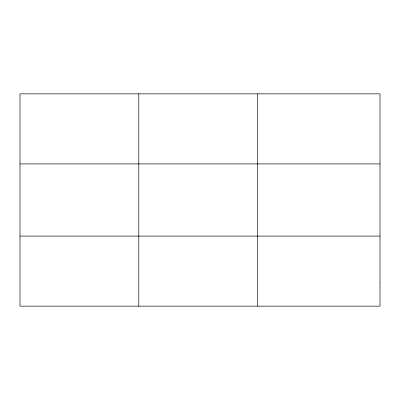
<?xml version="1.0" encoding="UTF-8"?>
<svg xmlns="http://www.w3.org/2000/svg" width="400" height="400" viewBox="0 0 400 400"><rect width="100%" height="100%" fill="white"/><g stroke="black" fill="none" stroke-linecap="round" stroke-linejoin="round"><path stroke-width="0.6" d="M138.8 306.155L138.8 93.845M257.6 306.155L257.6 93.845M20 163.905L380 163.905M20 236.095L380 236.095M380 282.8L380 306.155L20 306.155L20 93.845L380 93.845L380 282.8"/></g></svg>
